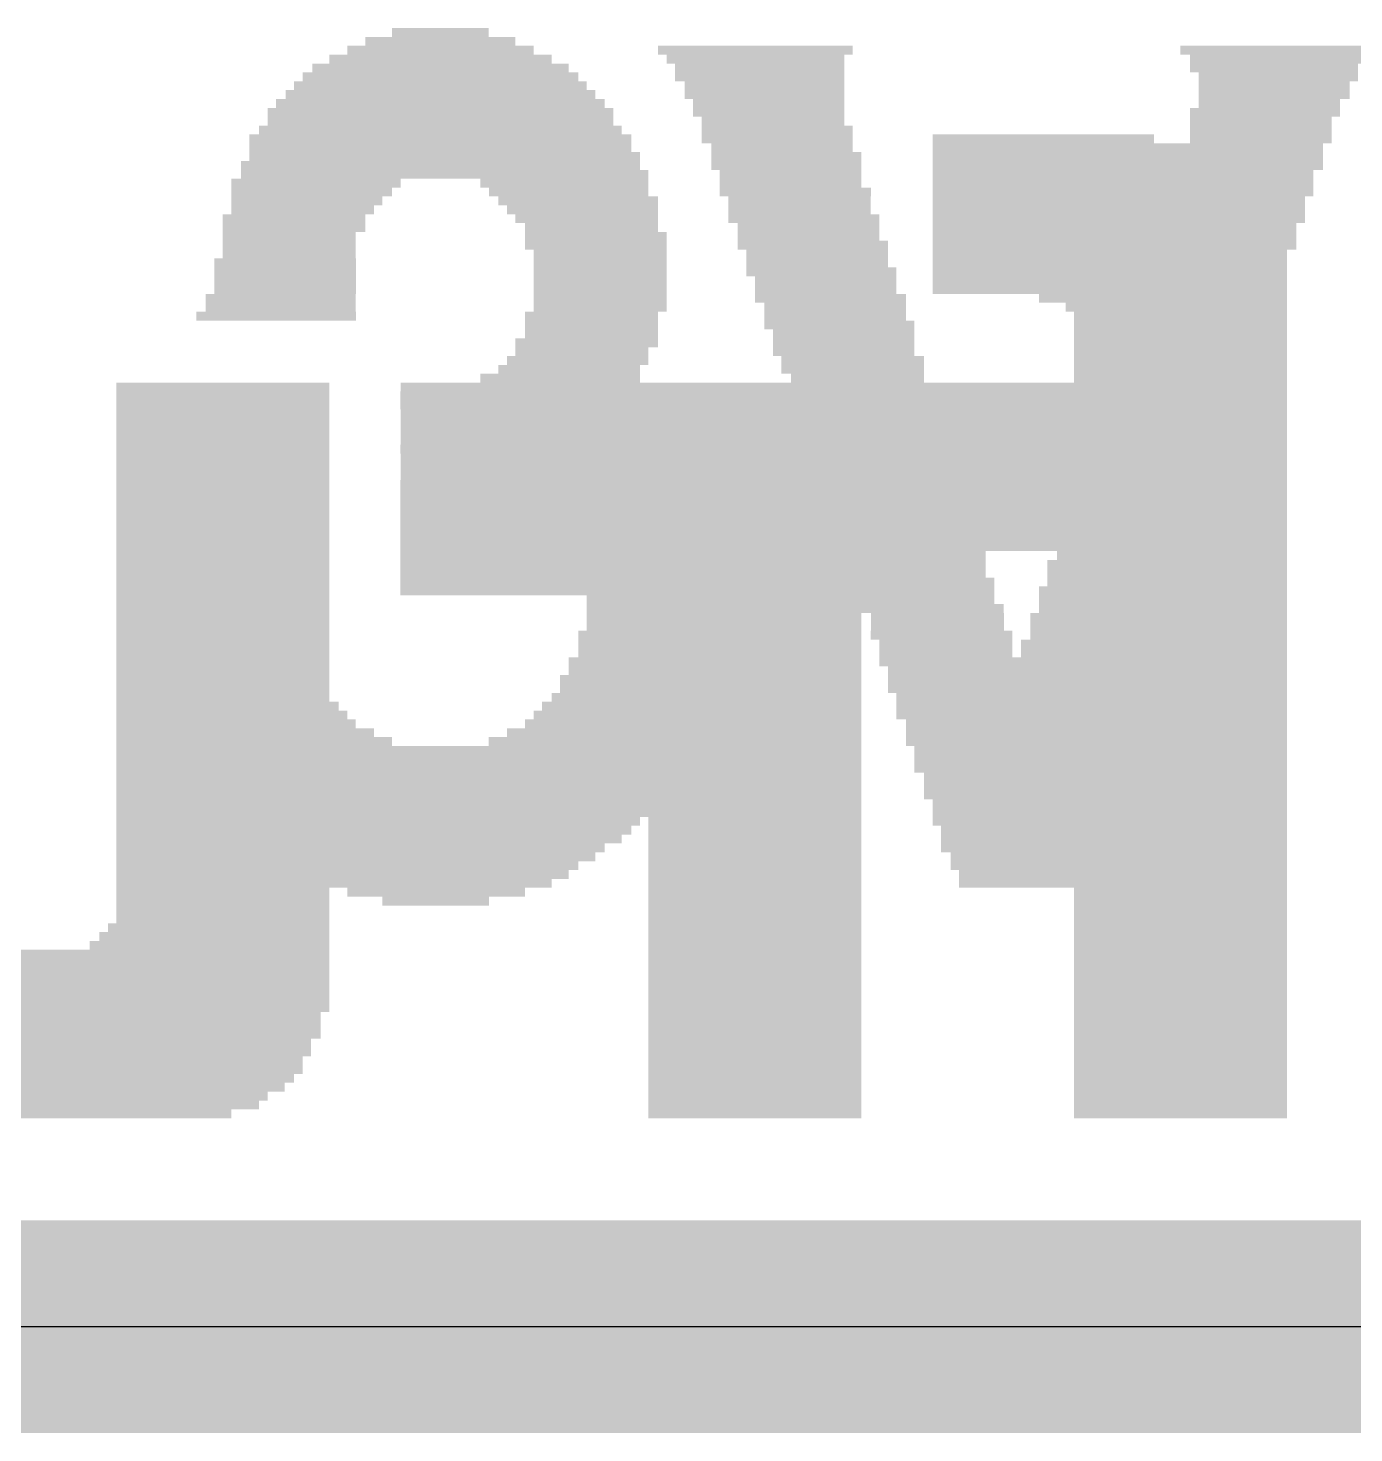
# Model space of a CAD drawing. Extents: x 0 to 53.3, y -0.3 to 28.3.
# Drawn here: x 38.153 to 41.318, y -0.254 to 3.101 of the extents above; entities that cross this region are included whole.
import ezdxf

# ---------------------------------------------------------------- set-up
doc = ezdxf.new("R2010")
doc.units = 0
for name, color, linetype in [('1', 12, 'CONTINUOUS'), ('16', 5, 'CONTINUOUS'), ('20', 4, 'CONTINUOUS'), ('200', 132, 'CONTINUOUS'), ('201', 6, 'CONTINUOUS')]:
    doc.layers.add(name, color=color, linetype=linetype)

# ---------------------------------------------------------------- blocks, each defined once
blk = doc.blocks.new('RECT')
blk.add_solid([(-0.5, -0.5), (0.5, -0.5), (-0.5, 0.5), (0.5, 0.5)])

msp = doc.modelspace()

# ---------------------------------------------------------------- linework, layer by layer
at = {"layer": '1', "const_width": 0.508}
msp.add_lwpolyline([(51.562, 0), (0.254, 0)], dxfattribs=at)
at = {"layer": '16', "const_width": 0.508}
msp.add_lwpolyline([(51.562, 0), (0.254, 0)], dxfattribs=at)
at = {"layer": '20'}
msp.add_line((3.2, 0), (48.6, 0), dxfattribs=at)

# ---------------------------------------------------------------- block references
at = {"layer": '200'}
for p, xscale, yscale in [((39.1376, 3.0903), 0.2311, 0.0211), ((39.1376, 3.048), 0.4445, 0.0213), ((39.1376, 3.0692), 0.3581, 0.0211), ((39.8894, 3.048), 0.4648, 0.0213), ((41.1378, 3.048), 0.4674, 0.0213), ((39.1376, 3.0268), 0.5309, 0.0211), ((39.8894, 3.0268), 0.4242, 0.0211), ((41.1378, 3.0268), 0.4216, 0.0211), ((39.1376, 2.9845), 0.6579, 0.0213), ((39.1376, 3.0057), 0.6121, 0.0211), ((39.8996, 3.0057), 0.4039, 0.0211), ((39.8996, 2.9845), 0.4039, 0.0213), ((41.1277, 3.0057), 0.4013, 0.0211), ((41.1378, 2.9845), 0.381, 0.0213), ((39.1376, 2.9422), 0.7391, 0.0211), ((39.1376, 2.9633), 0.6985, 0.0211), ((39.911, 2.9633), 0.381, 0.0211), ((39.911, 2.9422), 0.381, 0.0211), ((41.1277, 2.9633), 0.3607, 0.0211), ((41.1277, 2.9422), 0.3607, 0.0211), ((39.1376, 2.921), 0.7849, 0.0213), ((39.9212, 2.921), 0.3607, 0.0213), ((41.1163, 2.921), 0.3378, 0.0213), ((39.1376, 2.8998), 0.8255, 0.0211), ((39.1376, 2.8787), 0.8255, 0.0211), ((39.9212, 2.8998), 0.3607, 0.0211), ((39.9313, 2.8787), 0.3404, 0.0211), ((41.0959, 2.8787), 0.3378, 0.0211), ((41.1061, 2.8998), 0.3581, 0.0211), ((39.1376, 2.8575), 0.8661, 0.0213), ((39.9415, 2.8575), 0.3607, 0.0213), ((41.0959, 2.8575), 0.3378, 0.0213), ((39.1376, 2.8363), 0.9119, 0.0211), ((39.1376, 2.8152), 0.9119, 0.0211), ((39.9415, 2.8363), 0.3607, 0.0211), ((39.9529, 2.8152), 0.3378, 0.0211), ((41.0743, 2.8152), 0.3404, 0.0211), ((41.0959, 2.8363), 0.3378, 0.0211), ((39.1478, 2.794), 0.9322, 0.0213), ((39.9631, 2.794), 0.3581, 0.0213), ((41.0743, 2.794), 0.3404, 0.0213), ((39.1376, 2.7728), 0.9525, 0.0211), ((39.1478, 2.7517), 0.9728, 0.0211), ((39.9631, 2.7728), 0.3581, 0.0211), ((39.9733, 2.7517), 0.3378, 0.0211), ((41.0528, 2.7517), 0.3378, 0.0211), ((41.0743, 2.7728), 0.3404, 0.0211), ((38.8302, 2.7093), 0.3835, 0.0211), ((38.8404, 2.7305), 0.4039, 0.0213), ((39.4335, 2.7305), 0.4013, 0.0213), ((39.4437, 2.7093), 0.381, 0.0211), ((39.9847, 2.7093), 0.3607, 0.0211), ((39.9733, 2.7305), 0.3378, 0.0213), ((41.0528, 2.7305), 0.3378, 0.0213), ((41.0528, 2.7093), 0.3378, 0.0211), ((38.8188, 2.6882), 0.3607, 0.0211), ((39.4665, 2.6882), 0.381, 0.0211), ((39.9948, 2.6882), 0.3404, 0.0211), ((41.0324, 2.6882), 0.3378, 0.0211), ((38.7883, 2.6458), 0.3404, 0.0211), ((38.8087, 2.667), 0.3404, 0.0213), ((39.4767, 2.667), 0.3607, 0.0213), ((39.4868, 2.6458), 0.3404, 0.0211), ((39.9948, 2.667), 0.3404, 0.0213), ((40.005, 2.6458), 0.3607, 0.0211), ((41.0324, 2.667), 0.3378, 0.0213), ((41.0324, 2.6458), 0.3378, 0.0211), ((38.7883, 2.6247), 0.3404, 0.0211), ((39.4983, 2.6247), 0.3175, 0.0211), ((40.0164, 2.6247), 0.3378, 0.0211), ((41.0108, 2.6247), 0.3404, 0.0211), ((38.7769, 2.6035), 0.3175, 0.0213), ((38.7769, 2.5823), 0.3175, 0.0211), ((39.5084, 2.6035), 0.3378, 0.0213), ((39.5084, 2.5823), 0.3378, 0.0211), ((40.0164, 2.6035), 0.3378, 0.0213), ((40.0266, 2.5823), 0.3581, 0.0211), ((41.0108, 2.6035), 0.3404, 0.0213), ((41.0108, 2.5823), 0.3404, 0.0211), ((38.7668, 2.54), 0.3378, 0.0213), ((38.7769, 2.5612), 0.3175, 0.0211), ((39.5186, 2.5612), 0.3175, 0.0211), ((39.5186, 2.54), 0.3175, 0.0213), ((40.0368, 2.5612), 0.3378, 0.0211), ((40.0368, 2.54), 0.3378, 0.0213), ((40.9893, 2.5612), 0.3378, 0.0211), ((40.9893, 2.54), 0.3378, 0.0213), ((38.7668, 2.5188), 0.3378, 0.0211), ((39.5186, 2.5188), 0.3175, 0.0211), ((40.0469, 2.5188), 0.3581, 0.0211), ((40.9893, 2.5188), 0.3378, 0.0211), ((38.7668, 2.4977), 0.3378, 0.0211), ((38.7668, 2.4765), 0.3378, 0.0213), ((39.5186, 2.4977), 0.3175, 0.0211), ((39.5186, 2.4765), 0.3175, 0.0213), ((40.0571, 2.4977), 0.3378, 0.0211), ((40.0571, 2.4765), 0.3378, 0.0213), ((40.9689, 2.4977), 0.3378, 0.0211), ((40.9689, 2.4765), 0.3378, 0.0213), ((38.7566, 2.4553), 0.3581, 0.0211), ((39.5186, 2.4553), 0.3175, 0.0211), ((40.0685, 2.4553), 0.3607, 0.0211), ((40.9689, 2.4553), 0.3378, 0.0211), ((38.7452, 2.413), 0.381, 0.0213), ((38.7566, 2.4342), 0.3581, 0.0211), ((39.4983, 2.413), 0.3175, 0.0213), ((39.5186, 2.4342), 0.3175, 0.0211), ((40.0799, 2.4342), 0.3378, 0.0211), ((40.0799, 2.413), 0.3378, 0.0213), ((40.9473, 2.413), 0.3404, 0.0213), ((40.9588, 2.4342), 0.3175, 0.0211), ((39.4983, 2.3918), 0.3175, 0.0211), ((40.0901, 2.3918), 0.3581, 0.0211), ((40.9473, 2.3918), 0.3404, 0.0211), ((39.4868, 2.3495), 0.3404, 0.0213), ((39.4983, 2.3707), 0.3175, 0.0211), ((40.1003, 2.3707), 0.3378, 0.0211), ((40.1003, 2.3495), 0.3378, 0.0213), ((40.9258, 2.3495), 0.3378, 0.0213), ((40.9359, 2.3707), 0.3175, 0.0211), ((39.4653, 2.3072), 0.3378, 0.0211), ((39.4754, 2.3283), 0.3175, 0.0211), ((40.1003, 2.3283), 0.3378, 0.0211), ((40.1218, 2.3072), 0.3404, 0.0211), ((40.9258, 2.3283), 0.3378, 0.0211), ((40.9156, 2.3072), 0.3175, 0.0211), ((39.4449, 2.286), 0.3378, 0.0213), ((40.1218, 2.286), 0.3404, 0.0213), ((40.9054, 2.286), 0.3378, 0.0213), ((39.4233, 2.2437), 0.4216, 0.0211), ((39.4233, 2.2648), 0.381, 0.0211), ((40.1434, 2.2437), 0.3378, 0.0211), ((40.1333, 2.2648), 0.3175, 0.0211), ((40.9054, 2.2648), 0.3378, 0.0211), ((40.8953, 2.2437), 0.3175, 0.0211), ((39.4132, 2.2225), 0.4877, 0.0213), ((40.1434, 2.2225), 0.3378, 0.0213), ((40.8838, 2.2225), 0.3404, 0.0213), ((39.3916, 2.1802), 0.6121, 0.0211), ((39.4017, 2.2013), 0.5512, 0.0211), ((40.1536, 2.2013), 0.3175, 0.0211), ((40.1638, 2.1802), 0.3378, 0.0211), ((40.8838, 2.2013), 0.3404, 0.0211), ((40.8724, 2.1802), 0.3175, 0.0211), ((39.4551, 2.159), 0.5309, 0.0213), ((39.4868, 2.1378), 0.4674, 0.0211), ((40.1638, 2.159), 0.3378, 0.0213), ((40.1739, 2.1378), 0.3175, 0.0211), ((40.8623, 2.159), 0.3378, 0.0213), ((40.8623, 2.1378), 0.3378, 0.0211), ((39.5186, 2.1167), 0.4445, 0.0211), ((40.1853, 2.1167), 0.3404, 0.0211), ((40.8521, 2.1167), 0.3175, 0.0211), ((39.5389, 2.0955), 0.4445, 0.0213), ((39.5605, 2.0743), 0.4013, 0.0211), ((40.1853, 2.0955), 0.3404, 0.0213), ((40.1968, 2.0743), 0.3175, 0.0211), ((40.8419, 2.0955), 0.3378, 0.0213), ((40.8419, 2.0743), 0.3378, 0.0211), ((39.5821, 2.0532), 0.4039, 0.0211), ((40.2069, 2.0532), 0.3378, 0.0211), ((40.8318, 2.0532), 0.3175, 0.0211), ((39.5935, 2.032), 0.381, 0.0213), ((39.6037, 2.0108), 0.3607, 0.0211), ((40.2069, 2.032), 0.3378, 0.0213), ((40.2171, 2.0108), 0.3175, 0.0211), ((40.8203, 2.032), 0.3404, 0.0213), ((40.8203, 2.0108), 0.3404, 0.0211), ((39.6138, 1.9897), 0.381, 0.0211), ((40.2273, 1.9897), 0.3378, 0.0211), ((40.8089, 1.9897), 0.3175, 0.0211), ((39.624, 1.9685), 0.3607, 0.0213), ((39.624, 1.9473), 0.3607, 0.0211), ((40.2273, 1.9685), 0.3378, 0.0213), ((40.2374, 1.9473), 0.3175, 0.0211), ((40.7886, 1.9473), 0.3175, 0.0211), ((40.8089, 1.9685), 0.3175, 0.0213), ((39.6354, 1.9262), 0.3378, 0.0211), ((39.6354, 1.905), 0.3378, 0.0213), ((40.2488, 1.9262), 0.3404, 0.0211), ((40.2488, 1.905), 0.3404, 0.0213), ((40.7886, 1.9262), 0.3175, 0.0211), ((40.7886, 1.905), 0.3175, 0.0213), ((39.6354, 1.8838), 0.3378, 0.0211), ((40.2603, 1.8838), 0.3175, 0.0211), ((40.7683, 1.8838), 0.3175, 0.0211), ((38.608, 1.8627), 0.4013, 0.0211), ((38.6182, 1.8415), 0.381, 0.0213), ((39.6558, 1.8627), 0.3378, 0.0211), ((39.6558, 1.8415), 0.3378, 0.0213), ((40.2704, 1.8415), 0.3378, 0.0213), ((40.2603, 1.8627), 0.3175, 0.0211), ((40.7683, 1.8627), 0.3175, 0.0211), ((40.7683, 1.8415), 0.3175, 0.0213), ((38.6182, 1.8203), 0.381, 0.0211), ((39.6558, 1.8203), 0.3378, 0.0211), ((40.2806, 1.8203), 0.3175, 0.0211), ((40.7454, 1.8203), 0.3175, 0.0211), ((38.6296, 1.7992), 0.3581, 0.0211), ((38.6296, 1.778), 0.3581, 0.0213), ((39.6558, 1.7992), 0.3378, 0.0211), ((39.6558, 1.778), 0.3378, 0.0213), ((40.2806, 1.7992), 0.3175, 0.0211), ((40.2908, 1.778), 0.3378, 0.0213), ((40.7454, 1.7992), 0.3175, 0.0211), ((40.7454, 1.778), 0.3175, 0.0213), ((38.6296, 1.7568), 0.3581, 0.0211), ((38.6296, 1.7357), 0.3581, 0.0211), ((39.6558, 1.7568), 0.3378, 0.0211), ((39.6558, 1.7357), 0.3378, 0.0211), ((40.3009, 1.7568), 0.3175, 0.0211), ((40.3009, 1.7357), 0.3175, 0.0211), ((40.7251, 1.7568), 0.3175, 0.0211), ((40.7251, 1.7357), 0.3175, 0.0211), ((38.6296, 1.7145), 0.3581, 0.0213), ((39.6558, 1.7145), 0.3378, 0.0213), ((40.3123, 1.7145), 0.3404, 0.0213), ((40.7251, 1.7145), 0.3175, 0.0213), ((38.6296, 1.6933), 0.3581, 0.0211), ((38.6296, 1.6722), 0.3581, 0.0211), ((39.6558, 1.6933), 0.3378, 0.0211), ((39.6558, 1.6722), 0.3378, 0.0211), ((40.3238, 1.6933), 0.3175, 0.0211), ((40.3238, 1.6722), 0.3175, 0.0211), ((40.7048, 1.6933), 0.3175, 0.0211), ((40.7048, 1.6722), 0.3175, 0.0211), ((38.6296, 1.651), 0.3581, 0.0213), ((39.6456, 1.651), 0.3581, 0.0213), ((40.3339, 1.651), 0.3378, 0.0213), ((40.7048, 1.651), 0.3175, 0.0213), ((38.641, 1.6298), 0.381, 0.0211), ((38.6512, 1.6087), 0.3607, 0.0211), ((39.6354, 1.6298), 0.3378, 0.0211), ((39.6354, 1.6087), 0.3378, 0.0211), ((40.3441, 1.6298), 0.3175, 0.0211), ((40.3441, 1.6087), 0.3175, 0.0211), ((40.6819, 1.6298), 0.3175, 0.0211), ((40.6819, 1.6087), 0.3175, 0.0211), ((38.6613, 1.5663), 0.381, 0.0211), ((38.6512, 1.5875), 0.3607, 0.0213), ((39.624, 1.5875), 0.3607, 0.0213), ((39.624, 1.5663), 0.3607, 0.0211), ((40.513, 1.5875), 0.6553, 0.0213), ((40.513, 1.5663), 0.6147, 0.0211), ((38.6613, 1.5452), 0.381, 0.0211), ((39.6138, 1.5452), 0.381, 0.0211), ((40.513, 1.5452), 0.6147, 0.0211), ((38.6817, 1.524), 0.381, 0.0213), ((38.6817, 1.5028), 0.381, 0.0211), ((39.5935, 1.5028), 0.381, 0.0211), ((39.6037, 1.524), 0.3607, 0.0213), ((40.513, 1.524), 0.6147, 0.0213), ((40.513, 1.5028), 0.574, 0.0211), ((38.6931, 1.4817), 0.4039, 0.0211), ((39.5821, 1.4817), 0.4039, 0.0211), ((40.513, 1.4817), 0.574, 0.0211), ((38.7147, 1.4605), 0.4013, 0.0213), ((38.7248, 1.4393), 0.4216, 0.0211), ((39.5503, 1.4393), 0.4216, 0.0211), ((39.5605, 1.4605), 0.4013, 0.0213), ((40.513, 1.4605), 0.574, 0.0213), ((40.513, 1.4393), 0.5283, 0.0211), ((38.7464, 1.4182), 0.4648, 0.0211), ((39.5288, 1.4182), 0.4648, 0.0211), ((40.513, 1.4182), 0.5283, 0.0211), ((38.7782, 1.397), 0.4877, 0.0213), ((39.1376, 1.3758), 1.2065, 0.0211), ((39.497, 1.397), 0.4877, 0.0213), ((40.513, 1.397), 0.5283, 0.0213), ((40.513, 1.3758), 0.4877, 0.0211), ((39.1376, 1.3547), 1.1659, 0.0211), ((39.149, 1.3335), 1.143, 0.0213), ((40.513, 1.3547), 0.4877, 0.0211), ((40.513, 1.3335), 0.4877, 0.0213), ((39.1376, 1.3123), 1.1201, 0.0211), ((40.5143, 1.3123), 0.4445, 0.0211), ((39.1376, 1.2912), 1.0795, 0.0211), ((39.1376, 1.27), 1.0389, 0.0213), ((40.5143, 1.2912), 0.4445, 0.0211), ((40.5143, 1.27), 0.4445, 0.0213), ((39.1376, 1.2488), 1.0389, 0.0211), ((40.513, 1.2488), 0.4013, 0.0211), ((39.1363, 1.2277), 0.9957, 0.0211), ((39.1376, 1.2065), 0.9525, 0.0213), ((40.513, 1.2277), 0.4013, 0.0211), ((40.513, 1.2065), 0.4013, 0.0213), ((39.1376, 1.1853), 0.9119, 0.0211), ((39.1376, 1.1642), 0.8661, 0.0211), ((40.5232, 1.1853), 0.381, 0.0211), ((40.5232, 1.1642), 0.381, 0.0211), ((39.1274, 1.143), 0.8052, 0.0213), ((40.5232, 1.143), 0.381, 0.0213), ((39.1376, 1.1218), 0.7391, 0.0211), ((39.1274, 1.1007), 0.6782, 0.0211), ((40.5346, 1.1218), 0.3581, 0.0211), ((40.5346, 1.1007), 0.3581, 0.0211), ((39.1376, 1.0795), 0.6121, 0.0213), ((40.5448, 1.0795), 0.3378, 0.0213), ((39.1376, 1.0583), 0.5309, 0.0211), ((39.1274, 1.0372), 0.4242, 0.0211), ((40.5562, 1.0583), 0.3607, 0.0211), ((39.1262, 1.016), 0.254, 0.0213)]:
    msp.add_blockref('RECT', p, dxfattribs=dict(at, xscale=xscale, yscale=yscale))
at = {"layer": '201', "rotation": 180}
for p, xscale, yscale in [((40.6298, 2.8152), 0.635, 0.0211), ((40.5765, 2.8363), 0.5283, 0.0211), ((40.6502, 2.794), 0.6756, 0.0213), ((40.6616, 2.7728), 0.6985, 0.0211), ((40.6819, 2.7517), 0.7391, 0.0211), ((40.6933, 2.7305), 0.762, 0.0213), ((40.7035, 2.7093), 0.7823, 0.0211), ((40.7035, 2.6882), 0.7823, 0.0211), ((40.7137, 2.667), 0.8026, 0.0213), ((40.7137, 2.6458), 0.8026, 0.0211), ((40.7251, 2.6247), 0.8255, 0.0211), ((40.7251, 2.6035), 0.8255, 0.0213), ((40.7251, 2.5823), 0.8255, 0.0211), ((40.7251, 2.5612), 0.8255, 0.0211), ((40.7353, 2.54), 0.8458, 0.0213), ((40.7353, 2.5188), 0.8458, 0.0211), ((40.7353, 2.4977), 0.8458, 0.0211), ((40.7353, 2.4765), 0.8458, 0.0213), ((40.8623, 2.4553), 0.5918, 0.0211), ((40.894, 2.4342), 0.5283, 0.0211), ((40.9042, 2.413), 0.508, 0.0213), ((40.9042, 2.3918), 0.508, 0.0211), ((40.9042, 2.3707), 0.508, 0.0211), ((40.9042, 2.3495), 0.508, 0.0213), ((40.9042, 2.3283), 0.508, 0.0211), ((40.9042, 2.3072), 0.508, 0.0211), ((40.9042, 2.286), 0.508, 0.0213), ((38.6182, 2.2437), 0.508, 0.0211), ((39.1795, 2.2437), 0.2743, 0.0211), ((39.8882, 2.2437), 0.508, 0.0211), ((40.7353, 2.2437), 0.8458, 0.0211), ((40.9042, 2.2648), 0.508, 0.0211), ((38.6182, 2.2225), 0.508, 0.0213), ((39.2112, 2.2225), 0.3378, 0.0213), ((39.8882, 2.2225), 0.508, 0.0213), ((40.7353, 2.2225), 0.8458, 0.0213), ((38.6182, 2.2013), 0.508, 0.0211), ((38.6182, 2.1802), 0.508, 0.0211), ((39.2328, 2.2013), 0.381, 0.0211), ((39.243, 2.1802), 0.4013, 0.0211), ((39.8882, 2.2013), 0.508, 0.0211), ((39.8882, 2.1802), 0.508, 0.0211), ((40.7353, 2.2013), 0.8458, 0.0211), ((40.7353, 2.1802), 0.8458, 0.0211), ((38.6182, 2.159), 0.508, 0.0213), ((38.6182, 2.1378), 0.508, 0.0211), ((39.2646, 2.159), 0.4445, 0.0213), ((39.2748, 2.1378), 0.4648, 0.0211), ((39.8882, 2.159), 0.508, 0.0213), ((39.8882, 2.1378), 0.508, 0.0211), ((40.7353, 2.159), 0.8458, 0.0213), ((40.7353, 2.1378), 0.8458, 0.0211), ((38.6182, 2.1167), 0.508, 0.0211), ((39.2849, 2.1167), 0.4851, 0.0211), ((39.8882, 2.1167), 0.508, 0.0211), ((40.7353, 2.1167), 0.8458, 0.0211), ((38.6182, 2.0955), 0.508, 0.0213), ((38.6182, 2.0743), 0.508, 0.0211), ((39.2963, 2.0955), 0.508, 0.0213), ((39.3065, 2.0743), 0.5283, 0.0211), ((39.8882, 2.0955), 0.508, 0.0213), ((39.8882, 2.0743), 0.508, 0.0211), ((40.7353, 2.0955), 0.8458, 0.0213), ((40.7353, 2.0743), 0.8458, 0.0211), ((38.6182, 2.0532), 0.508, 0.0211), ((39.3167, 2.0532), 0.5486, 0.0211), ((39.8882, 2.0532), 0.508, 0.0211), ((40.7353, 2.0532), 0.8458, 0.0211), ((38.6182, 2.032), 0.508, 0.0213), ((38.6182, 2.0108), 0.508, 0.0211), ((39.3281, 2.032), 0.5715, 0.0213), ((39.5922, 2.0108), 1.0998, 0.0211), ((39.8882, 2.032), 0.508, 0.0213), ((40.7353, 2.032), 0.8458, 0.0213), ((40.7353, 2.0108), 0.8458, 0.0211), ((38.6182, 1.9897), 0.508, 0.0211), ((39.5922, 1.9897), 1.0998, 0.0211), ((40.7353, 1.9897), 0.8458, 0.0211), ((38.6182, 1.9685), 0.508, 0.0213), ((38.6182, 1.9473), 0.508, 0.0211), ((39.5922, 1.9685), 1.0998, 0.0213), ((39.5922, 1.9473), 1.0998, 0.0211), ((40.7353, 1.9685), 0.8458, 0.0213), ((40.7353, 1.9473), 0.8458, 0.0211), ((38.6182, 1.9262), 0.508, 0.0211), ((38.6182, 1.905), 0.508, 0.0213), ((39.5922, 1.9262), 1.0998, 0.0211), ((39.5922, 1.905), 1.0998, 0.0213), ((40.7353, 1.9262), 0.8458, 0.0211), ((40.7353, 1.905), 0.8458, 0.0213), ((38.6182, 1.8838), 0.508, 0.0211), ((39.5922, 1.8838), 1.0998, 0.0211), ((40.7353, 1.8838), 0.8458, 0.0211), ((38.6182, 1.8627), 0.508, 0.0211), ((38.6182, 1.8415), 0.508, 0.0213), ((39.5922, 1.8627), 1.0998, 0.0211), ((39.5922, 1.8415), 1.0998, 0.0213), ((40.7353, 1.8627), 0.8458, 0.0211), ((40.9042, 1.8415), 0.508, 0.0213), ((38.6182, 1.8203), 0.508, 0.0211), ((39.5922, 1.8203), 1.0998, 0.0211), ((40.9042, 1.8203), 0.508, 0.0211), ((38.6182, 1.7992), 0.508, 0.0211), ((38.6182, 1.778), 0.508, 0.0213), ((39.5922, 1.7992), 1.0998, 0.0211), ((39.5922, 1.778), 1.0998, 0.0213), ((40.9042, 1.7992), 0.508, 0.0211), ((40.9042, 1.778), 0.508, 0.0213), ((38.6182, 1.7568), 0.508, 0.0211), ((38.6182, 1.7357), 0.508, 0.0211), ((39.5922, 1.7568), 1.0998, 0.0211), ((39.8145, 1.7357), 0.6553, 0.0211), ((40.9042, 1.7568), 0.508, 0.0211), ((40.9042, 1.7357), 0.508, 0.0211), ((38.6182, 1.7145), 0.508, 0.0213), ((39.8564, 1.7145), 0.5715, 0.0213), ((40.9042, 1.7145), 0.508, 0.0213), ((38.6182, 1.6933), 0.508, 0.0211), ((38.6182, 1.6722), 0.508, 0.0211), ((39.878, 1.6933), 0.5283, 0.0211), ((39.8882, 1.6722), 0.508, 0.0211), ((40.9042, 1.6933), 0.508, 0.0211), ((40.9042, 1.6722), 0.508, 0.0211), ((38.6182, 1.651), 0.508, 0.0213), ((39.8882, 1.651), 0.508, 0.0213), ((40.9042, 1.651), 0.508, 0.0213), ((38.6182, 1.6298), 0.508, 0.0211), ((38.6182, 1.6087), 0.508, 0.0211), ((39.8882, 1.6298), 0.508, 0.0211), ((39.8882, 1.6087), 0.508, 0.0211), ((40.9042, 1.6298), 0.508, 0.0211), ((40.9042, 1.6087), 0.508, 0.0211), ((38.6182, 1.5875), 0.508, 0.0213), ((38.6182, 1.5663), 0.508, 0.0211), ((39.8882, 1.5875), 0.508, 0.0213), ((39.8882, 1.5663), 0.508, 0.0211), ((40.9042, 1.5875), 0.508, 0.0213), ((40.9042, 1.5663), 0.508, 0.0211), ((38.6182, 1.5452), 0.508, 0.0211), ((39.8882, 1.5452), 0.508, 0.0211), ((40.9042, 1.5452), 0.508, 0.0211), ((38.6182, 1.524), 0.508, 0.0213), ((38.6182, 1.5028), 0.508, 0.0211), ((39.8882, 1.524), 0.508, 0.0213), ((39.8882, 1.5028), 0.508, 0.0211), ((40.9042, 1.524), 0.508, 0.0213), ((40.9042, 1.5028), 0.508, 0.0211), ((38.6182, 1.4817), 0.508, 0.0211), ((39.8882, 1.4817), 0.508, 0.0211), ((40.9042, 1.4817), 0.508, 0.0211), ((38.6182, 1.4605), 0.508, 0.0213), ((38.6182, 1.4393), 0.508, 0.0211), ((39.8882, 1.4605), 0.508, 0.0213), ((39.8882, 1.4393), 0.508, 0.0211), ((40.9042, 1.4605), 0.508, 0.0213), ((40.9042, 1.4393), 0.508, 0.0211), ((38.6182, 1.4182), 0.508, 0.0211), ((39.8882, 1.4182), 0.508, 0.0211), ((40.9042, 1.4182), 0.508, 0.0211), ((38.6182, 1.397), 0.508, 0.0213), ((38.6182, 1.3758), 0.508, 0.0211), ((39.8882, 1.397), 0.508, 0.0213), ((39.8882, 1.3758), 0.508, 0.0211), ((40.9042, 1.397), 0.508, 0.0213), ((40.9042, 1.3758), 0.508, 0.0211), ((38.6182, 1.3547), 0.508, 0.0211), ((38.6182, 1.3335), 0.508, 0.0213), ((39.8882, 1.3547), 0.508, 0.0211), ((39.8882, 1.3335), 0.508, 0.0213), ((40.9042, 1.3547), 0.508, 0.0211), ((40.9042, 1.3335), 0.508, 0.0213), ((38.6182, 1.3123), 0.508, 0.0211), ((39.8882, 1.3123), 0.508, 0.0211), ((40.9042, 1.3123), 0.508, 0.0211), ((38.6182, 1.2912), 0.508, 0.0211), ((38.6182, 1.27), 0.508, 0.0213), ((39.8882, 1.2912), 0.508, 0.0211), ((39.8882, 1.27), 0.508, 0.0213), ((40.9042, 1.2912), 0.508, 0.0211), ((40.9042, 1.27), 0.508, 0.0213), ((38.6182, 1.2488), 0.508, 0.0211), ((39.8882, 1.2488), 0.508, 0.0211), ((40.9042, 1.2488), 0.508, 0.0211), ((38.6182, 1.2277), 0.508, 0.0211), ((38.6182, 1.2065), 0.508, 0.0213), ((39.8882, 1.2277), 0.508, 0.0211), ((39.8882, 1.2065), 0.508, 0.0213), ((40.9042, 1.2277), 0.508, 0.0211), ((40.9042, 1.2065), 0.508, 0.0213), ((38.6182, 1.1853), 0.508, 0.0211), ((38.6182, 1.1642), 0.508, 0.0211), ((39.8882, 1.1853), 0.508, 0.0211), ((39.8882, 1.1642), 0.508, 0.0211), ((40.9042, 1.1853), 0.508, 0.0211), ((40.9042, 1.1642), 0.508, 0.0211), ((38.6182, 1.143), 0.508, 0.0213), ((39.8882, 1.143), 0.508, 0.0213), ((40.9042, 1.143), 0.508, 0.0213), ((38.6182, 1.1218), 0.508, 0.0211), ((38.6182, 1.1007), 0.508, 0.0211), ((39.8882, 1.1218), 0.508, 0.0211), ((39.8882, 1.1007), 0.508, 0.0211), ((40.9042, 1.1218), 0.508, 0.0211), ((40.9042, 1.1007), 0.508, 0.0211), ((38.6182, 1.0795), 0.508, 0.0213), ((39.8882, 1.0795), 0.508, 0.0213), ((40.9042, 1.0795), 0.508, 0.0213), ((38.6182, 1.0583), 0.508, 0.0211), ((38.6182, 1.0372), 0.508, 0.0211), ((39.8882, 1.0583), 0.508, 0.0211), ((39.8882, 1.0372), 0.508, 0.0211), ((40.9042, 1.0583), 0.508, 0.0211), ((40.9042, 1.0372), 0.508, 0.0211), ((38.6182, 1.016), 0.508, 0.0213), ((39.8882, 1.016), 0.508, 0.0213), ((40.9042, 1.016), 0.508, 0.0213), ((38.6182, 0.9948), 0.508, 0.0211), ((38.6182, 0.9737), 0.508, 0.0211), ((39.8882, 0.9948), 0.508, 0.0211), ((39.8882, 0.9737), 0.508, 0.0211), ((40.9042, 0.9948), 0.508, 0.0211), ((40.9042, 0.9737), 0.508, 0.0211), ((38.5978, 0.9313), 0.5486, 0.0211), ((38.608, 0.9525), 0.5283, 0.0213), ((39.8882, 0.9525), 0.508, 0.0213), ((39.8882, 0.9313), 0.508, 0.0211), ((40.9042, 0.9525), 0.508, 0.0213), ((40.9042, 0.9313), 0.508, 0.0211), ((38.5864, 0.9102), 0.5715, 0.0211), ((39.8882, 0.9102), 0.508, 0.0211), ((40.9042, 0.9102), 0.508, 0.0211), ((38.0784, 0.889), 1.5875, 0.0213), ((38.0784, 0.8678), 1.5875, 0.0211), ((39.8882, 0.889), 0.508, 0.0213), ((39.8882, 0.8678), 0.508, 0.0211), ((40.9042, 0.889), 0.508, 0.0213), ((40.9042, 0.8678), 0.508, 0.0211), ((38.0784, 0.8467), 1.5875, 0.0211), ((39.8882, 0.8467), 0.508, 0.0211), ((40.9042, 0.8467), 0.508, 0.0211), ((38.0784, 0.8255), 1.5875, 0.0213), ((38.0784, 0.8043), 1.5875, 0.0211), ((39.8882, 0.8255), 0.508, 0.0213), ((39.8882, 0.8043), 0.508, 0.0211), ((40.9042, 0.8255), 0.508, 0.0213), ((40.9042, 0.8043), 0.508, 0.0211), ((38.0784, 0.7832), 1.5875, 0.0211), ((38.0784, 0.762), 1.5875, 0.0213), ((39.8882, 0.7832), 0.508, 0.0211), ((39.8882, 0.762), 0.508, 0.0213), ((40.9042, 0.7832), 0.508, 0.0211), ((40.9042, 0.762), 0.508, 0.0213), ((38.0682, 0.7408), 1.5672, 0.0211), ((39.8882, 0.7408), 0.508, 0.0211), ((40.9042, 0.7408), 0.508, 0.0211), ((38.0682, 0.7197), 1.5672, 0.0211), ((38.3324, 0.6985), 1.0389, 0.0213), ((39.8882, 0.7197), 0.508, 0.0211), ((39.8882, 0.6985), 0.508, 0.0213), ((40.9042, 0.7197), 0.508, 0.0211), ((40.9042, 0.6985), 0.508, 0.0213), ((38.3324, 0.6773), 0.9931, 0.0211), ((39.8882, 0.6773), 0.508, 0.0211), ((40.9042, 0.6773), 0.508, 0.0211), ((38.3426, 0.6562), 0.9728, 0.0211), ((38.3426, 0.635), 0.9322, 0.0213), ((39.8882, 0.6562), 0.508, 0.0211), ((39.8882, 0.635), 0.508, 0.0213), ((40.9042, 0.6562), 0.508, 0.0211), ((40.9042, 0.635), 0.508, 0.0213), ((38.354, 0.6138), 0.9093, 0.0211), ((39.8882, 0.6138), 0.508, 0.0211), ((40.9042, 0.6138), 0.508, 0.0211), ((38.3642, 0.5927), 0.8484, 0.0211), ((38.3642, 0.5715), 0.8026, 0.0213), ((39.8882, 0.5927), 0.508, 0.0211), ((39.8882, 0.5715), 0.508, 0.0213), ((40.9042, 0.5927), 0.508, 0.0211), ((40.9042, 0.5715), 0.508, 0.0213), ((38.3642, 0.5503), 0.7214, 0.0211), ((38.3654, 0.5292), 0.6782, 0.0211), ((39.8882, 0.5503), 0.508, 0.0211), ((39.8882, 0.5292), 0.508, 0.0211), ((40.9042, 0.5503), 0.508, 0.0211), ((40.9042, 0.5292), 0.508, 0.0211), ((38.3642, 0.508), 0.5486, 0.0213), ((39.8882, 0.508), 0.508, 0.0213), ((40.9042, 0.508), 0.508, 0.0213)]:
    msp.add_blockref('RECT', p, dxfattribs=dict(at, xscale=xscale, yscale=yscale))

doc.saveas('drawing.dxf')
